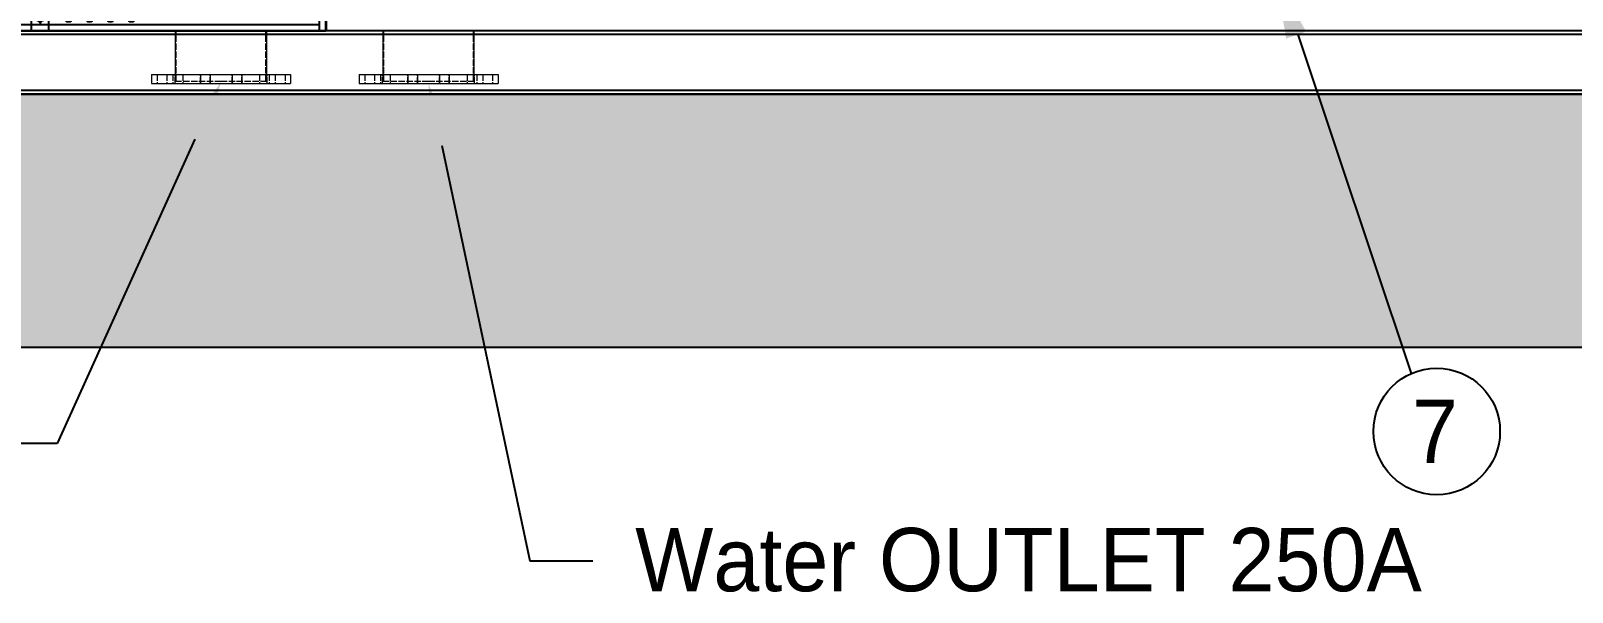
# Model space of a CAD drawing. Header units: millimetres. Extents: x 2197 to 34309, y 1850 to 24558.
# Drawn here: x 16288 to 19942, y 8328 to 9658 of the extents above; entities that cross this region are included whole.
import ezdxf
from ezdxf import colors
from ezdxf.entities.mleader import LeaderData, LeaderLine
from ezdxf.enums import TextEntityAlignment as Align
from ezdxf.math import Vec2, Vec3

# ---------------------------------------------------------------- set-up
doc = ezdxf.new("R2010")
doc.units = ezdxf.units.MM
doc.linetypes.add('CENTER', pattern=[2, 1.25, -0.25, 0.25, -0.25])
doc.linetypes.add('DASHED', pattern=[15, 12, -3])
for name, color, linetype in [('center', 1, 'CENTER'), ('냉각탑_dim', 1, 'Continuous'), ('냉각탑_text', 3, 'Continuous'), ('냉각탑_기초', 23, 'Continuous'), ('냉각탑_찬넬방진', 1, 'Continuous')]:
    doc.layers.add(name, color=color, linetype=linetype)
doc.styles.get("Standard").update_dxf_attribs({"font": 'arial.ttf'})
doc.styles.add('돋움', font='Dotum.ttf')

# ---------------------------------------------------------------- blocks, each defined once
blk = doc.blocks.new('A$C29A03157')
at = {"color": 7}
for p, q in [((0, 500), (42, 500)), ((0, 0), (0, 500)), ((42, 500), (0, 500)), ((0, 500), (3400, 500)), ((15, 0), (15, 500)), ((15, 485), (3385, 485)), ((3385, 0), (3385, 500)), ((3400, 0), (3400, 500)), ((3400, 100), (3400, 194.5)), ((0, 100), (0, 0)), ((0, 0), (42, 0)), ((0, 0), (2202, 0)), ((42, 0), (0, 0)), ((44, 0), (3400, 0)), ((65, 15), (3385, 15)), ((65, 0), (65, 15))]:
    blk.add_line(p, q, dxfattribs=at)
at = {"color": 7, "lineweight": 35}
blk.add_line((3400, 500), (3400, 0), dxfattribs=at)
blk.add_line((3400, 500), (3400, 0), dxfattribs=at)
blk.add_line((3400, 500), (3400, 0), dxfattribs=at)
blk.add_line((3400, 500), (3400, 0), dxfattribs=at)
for p, q in [((2228, 0), (2270, 0)), ((2702, 0), (2744, 0))]:
    blk.add_line(p, q)
at = {"color": 7}
blk.add_lwpolyline([(65, 2), (15, 2)], dxfattribs=at)
for centre, radius in [((21, 475), 4.5), ((21, 325), 4.5), ((2464, 345), 4.5), ((2679, 345), 4.5), ((2941, 345), 4.5), ((3159, 345), 4.5), ((3377, 345), 4.5), ((21, 175), 4.5), ((130, 75), 4.5), ((130, 75), 4.5), ((250, 75), 4.5), ((250, 75), 4.5), ((370, 75), 4.5), ((370, 75), 4.5), ((1039, 75), 4.5), ((1039, 75), 4.5), ((1159, 75), 4.5), ((1159, 75), 4.5), ((1279, 75), 4.5), ((1279, 75), 4.5), ((1948, 75), 4.5), ((1948, 75), 4.5), ((2068, 75), 4.5), ((2068, 75), 4.5), ((2188, 75), 4.5), ((2188, 75), 4.5), ((460, 30), 9), ((510, 30), 9), ((560, 30), 9), ((610, 30), 9), ((2790, 30), 9), ((2840, 30), 9), ((2890, 30), 9), ((2940, 30), 9), ((21, 25), 4.5), ((130, 25), 4.5), ((130, 25), 4.5), ((250, 25), 4.5), ((250, 25), 4.5), ((370, 25), 4.5), ((370, 25), 4.5), ((1039, 25), 4.5), ((1039, 25), 4.5), ((1159, 25), 4.5), ((1159, 25), 4.5), ((1279, 25), 4.5), ((1279, 25), 4.5), ((1948, 25), 4.5), ((1948, 25), 4.5), ((2068, 25), 4.5), ((2068, 25), 4.5), ((2188, 25), 4.5), ((2188, 25), 4.5), ((2249, 25), 4.5), ((2723, 25), 4.5)]:
    blk.add_circle(centre, radius, dxfattribs=at)
for centre in [(2249, 421), (2687.2, 405.8), (2249, 345), (2723, 345), (2249, 185), (2723, 185)]:
    blk.add_circle(centre, 4.5)
at = {"layer": 'center', "color": 7}
for p, q in [((21, 483.5), (21, 466.5)), ((12.5, 475), (29.5, 475)), ((2240.5, 421), (2257.5, 421)), ((2249, 429.5), (2249, 412.5)), ((2678.7, 405.8), (2695.7, 405.8)), ((2687.2, 414.3), (2687.2, 397.3)), ((3407.9, 400), (3390.9, 400)), ((21, 316.5), (21, 333.5)), ((2240.5, 345), (2257.5, 345)), ((2249, 353.5), (2249, 336.5)), ((2455.5, 345), (2472.5, 345)), ((2464, 353.5), (2464, 336.5)), ((2670.5, 345), (2687.5, 345)), ((2679, 353.5), (2679, 336.5)), ((2714.5, 345), (2731.5, 345)), ((2723, 353.5), (2723, 336.5)), ((2932.5, 345), (2949.5, 345)), ((2941, 353.5), (2941, 336.5)), ((3150.5, 345), (3167.5, 345)), ((3159, 353.5), (3159, 336.5)), ((3368.5, 345), (3385.5, 345)), ((3377, 353.5), (3377, 336.5)), ((12.5, 325), (29.5, 325)), ((12.5, 325), (29.5, 325)), ((21, 166.5), (21, 183.5)), ((2240.5, 185), (2257.5, 185)), ((2249, 193.5), (2249, 176.5)), ((2714.5, 185), (2731.5, 185)), ((2723, 193.5), (2723, 176.5)), ((3407.9, 200), (3390.9, 200)), ((12.5, 175), (29.5, 175)), ((121.5, 75), (138.5, 75)), ((130, 83.5), (130, 66.5)), ((241.5, 75), (258.5, 75)), ((250, 83.5), (250, 66.5)), ((361.5, 75), (378.5, 75)), ((370, 83.5), (370, 66.5)), ((1030.5, 75), (1047.5, 75)), ((1039, 83.5), (1039, 66.5)), ((1150.5, 75), (1167.5, 75)), ((1159, 83.5), (1159, 66.5)), ((1270.5, 75), (1287.5, 75)), ((1279, 83.5), (1279, 66.5)), ((1939.5, 75), (1956.5, 75)), ((1948, 83.5), (1948, 66.5)), ((2059.5, 75), (2076.5, 75)), ((2068, 83.5), (2068, 66.5)), ((2179.5, 75), (2196.5, 75)), ((2188, 83.5), (2188, 66.5)), ((460, 40), (460, 20)), ((510, 40), (510, 20)), ((560, 40), (560, 20)), ((610, 40), (610, 20)), ((2790, 40), (2790, 20)), ((2840, 40), (2840, 20)), ((2890, 40), (2890, 20)), ((2940, 40), (2940, 20)), ((12.5, 25), (29.5, 25)), ((21, 16.5), (21, 33.5)), ((121.5, 25), (138.5, 25)), ((130, 33.5), (130, 16.5)), ((241.5, 25), (258.5, 25)), ((250, 33.5), (250, 16.5)), ((361.5, 25), (378.5, 25)), ((370, 33.5), (370, 16.5)), ((470, 30), (450, 30)), ((520, 30), (500, 30)), ((570, 30), (550, 30)), ((620, 30), (600, 30)), ((1030.5, 25), (1047.5, 25)), ((1039, 33.5), (1039, 16.5)), ((1150.5, 25), (1167.5, 25)), ((1159, 33.5), (1159, 16.5)), ((1270.5, 25), (1287.5, 25)), ((1279, 33.5), (1279, 16.5)), ((1939.5, 25), (1956.5, 25)), ((1948, 33.5), (1948, 16.5)), ((2059.5, 25), (2076.5, 25)), ((2068, 33.5), (2068, 16.5)), ((2179.5, 25), (2196.5, 25)), ((2188, 33.5), (2188, 16.5)), ((2240.5, 25), (2257.5, 25)), ((2249, 33.5), (2249, 16.5)), ((2714.5, 25), (2731.5, 25)), ((2723, 33.5), (2723, 16.5)), ((2780, 30), (2800, 30)), ((2830, 30), (2850, 30)), ((2880, 30), (2900, 30)), ((2930, 30), (2950, 30)), ((3407.9, 30), (3390.9, 30))]:
    blk.add_line(p, q, dxfattribs=at)
blk = doc.blocks.new('A$C7C4F0266')
at = {"color": 7}
for p, q in [((696, 366), (0, 366)), ((0, 366), (0, 0)), ((42, 0), (42, 366)), ((696, 366), (696, 324)), ((42, 324), (696, 324)), ((0, 0), (42, 0))]:
    blk.add_line(p, q, dxfattribs=at)
for centre in [(21, 345), (239, 345), (457, 345), (675, 345), (21, 185), (21, 25)]:
    blk.add_circle(centre, 3, dxfattribs=at)
blk = doc.blocks.new('1')
at = {"color": 7, "lineweight": 13, "ltscale": 1.25}
for p, q in [((16630.7, 9554.9), (16630.7, 9658)), ((16847, 9554.9), (16847, 9658)), ((17122.7, 9554.9), (17122.7, 9658)), ((17339, 9554.9), (17339, 9658)), ((16573.8, 9554.9), (16573.8, 9532.9)), ((16573.8, 9554.9), (16903.8, 9554.9)), ((16903.8, 9554.9), (16903.8, 9532.9)), ((17065.8, 9554.9), (17065.8, 9532.9)), ((17065.8, 9554.9), (17395.8, 9554.9)), ((17395.8, 9554.9), (17395.8, 9532.9)), ((16573.8, 9532.9), (16903.8, 9532.9)), ((17065.8, 9532.9), (17395.8, 9532.9))]:
    blk.add_line(p, q, dxfattribs=at)
at = {"color": 7, "linetype": 'DASHED', "lineweight": 13, "ltscale": 1.25}
for p, q in [((16632.7, 9537.9), (16632.7, 9658)), ((16845, 9537.9), (16845, 9658)), ((17124.7, 9537.9), (17124.7, 9658)), ((17337, 9537.9), (17337, 9658)), ((16587.3, 9554.9), (16587.3, 9532.9)), ((16587.3, 9554.9), (16587.3, 9532.9)), ((16610.3, 9554.9), (16610.3, 9532.9)), ((16610.3, 9554.9), (16610.3, 9532.9)), ((16624.8, 9554.9), (16624.8, 9532.9)), ((16624.8, 9554.9), (16624.8, 9532.9)), ((16629.8, 9532.9), (16629.8, 9554.9)), ((16630.7, 9537.9), (16630.7, 9554.9)), ((16738.8, 9537.9), (16630.7, 9537.9)), ((16647.8, 9554.9), (16647.8, 9532.9)), ((16647.8, 9554.9), (16647.8, 9532.9)), ((16689.8, 9532.9), (16689.8, 9554.9)), ((16689.8, 9554.9), (16689.8, 9532.9)), ((16712.8, 9532.9), (16712.8, 9554.9)), ((16712.8, 9554.9), (16712.8, 9532.9)), ((16847, 9537.9), (16738.8, 9537.9)), ((16764.9, 9532.9), (16764.9, 9554.9)), ((16764.9, 9554.9), (16764.9, 9532.9)), ((16787.9, 9532.9), (16787.9, 9554.9)), ((16787.9, 9554.9), (16787.9, 9532.9)), ((16829.9, 9554.9), (16829.9, 9532.9)), ((16829.9, 9554.9), (16829.9, 9532.9)), ((16847, 9537.9), (16847, 9554.9)), ((16847.8, 9532.9), (16847.8, 9554.9)), ((16852.9, 9554.9), (16852.9, 9532.9)), ((16852.9, 9554.9), (16852.9, 9532.9)), ((16867.4, 9554.9), (16867.4, 9532.9)), ((16867.4, 9554.9), (16867.4, 9532.9)), ((16890.4, 9554.9), (16890.4, 9532.9)), ((16890.4, 9554.9), (16890.4, 9532.9)), ((17079.3, 9554.9), (17079.3, 9532.9)), ((17079.3, 9554.9), (17079.3, 9532.9)), ((17102.3, 9554.9), (17102.3, 9532.9)), ((17102.3, 9554.9), (17102.3, 9532.9)), ((17116.8, 9554.9), (17116.8, 9532.9)), ((17116.8, 9554.9), (17116.8, 9532.9)), ((17121.8, 9532.9), (17121.8, 9554.9)), ((17122.7, 9537.9), (17122.7, 9554.9)), ((17230.8, 9537.9), (17122.7, 9537.9)), ((17139.8, 9554.9), (17139.8, 9532.9)), ((17139.8, 9554.9), (17139.8, 9532.9)), ((17181.8, 9532.9), (17181.8, 9554.9)), ((17181.8, 9554.9), (17181.8, 9532.9)), ((17204.8, 9532.9), (17204.8, 9554.9)), ((17204.8, 9554.9), (17204.8, 9532.9)), ((17339, 9537.9), (17230.8, 9537.9)), ((17256.9, 9532.9), (17256.9, 9554.9)), ((17256.9, 9554.9), (17256.9, 9532.9)), ((17279.9, 9532.9), (17279.9, 9554.9)), ((17279.9, 9554.9), (17279.9, 9532.9)), ((17321.9, 9554.9), (17321.9, 9532.9)), ((17321.9, 9554.9), (17321.9, 9532.9)), ((17339, 9537.9), (17339, 9554.9)), ((17339.8, 9532.9), (17339.8, 9554.9)), ((17344.9, 9554.9), (17344.9, 9532.9)), ((17344.9, 9554.9), (17344.9, 9532.9)), ((17359.4, 9554.9), (17359.4, 9532.9)), ((17359.4, 9554.9), (17359.4, 9532.9)), ((17382.4, 9554.9), (17382.4, 9532.9)), ((17382.4, 9554.9), (17382.4, 9532.9))]:
    blk.add_line(p, q, dxfattribs=at)
at = {"layer": '냉각탑_dim'}
blk.add_solid([(19310.9, 9656.2), (19238, 9789.6), (19263.7, 9639.8)], dxfattribs=at)
at = {"layer": '냉각탑_찬넬방진', "ltscale": 30}
for p, q in [((20630.4, 9657.9), (12543.3, 9657.9)), ((20630.4, 9649.5), (12543.3, 9649.5)), ((20630.4, 9507.9), (12486.8, 9508)), ((20630.4, 9516.4), (12543.3, 9516.4))]:
    blk.add_line(p, q, dxfattribs=at)
at = {"layer": '냉각탑_찬넬방진', "ltscale": 150}
blk.add_line((19930.4, 9658), (14108.8, 9657.9), dxfattribs=at)
at = {"color": 2}
blk.add_blockref('A$C29A03157', (13586.8, 9658), dxfattribs=at)
blk.add_blockref('A$C7C4F0266', (16288.8, 9658))

msp = doc.modelspace()

# ---------------------------------------------------------------- hatches: boundary and pattern name
h = msp.add_hatch()
h.set_pattern_fill('AR-CONC', color=4)
h.set_pattern_definition([(50, (-314543.15, -192775.47), (182.18467, -15.939086), [19.05, -209.55]), (355, (-314543.15, -192775.47), (-35.24342, 191.056845), [15.24, -167.64058]), (100.451445, (-314527.97, -192776.8), (146.94125, 175.11775), [16.19001, -178.090245]), (46.1842, (-314543.15, -192724.67), (271.07904, -42.04233), [28.575, -314.325]), (96.63556, (-314520.56, -192728.17), (237.40413, 247.42612), [24.28502, -267.1356]), (351.18415, (-314543.15, -192724.67), (237.40413, 247.42612), [22.85997, -251.45973]), (21, (-314517.75, -192737.37), (151.61439, -102.2652), [19.05, -209.55]), (326, (-314517.75, -192737.37), (61.80203, 184.18797), [15.24, -167.64]), (71.451445, (-314505.12, -192745.89), (213.41642, 81.92277), [16.19001, -178.08994]), (37.5, (-314543.15, -192775.47), (3.088603, 84.555039), [0, -165.608, 0, -170.18, 0, -168.275]), (7.5, (-314543.15, -192775.47), (66.819663, 100.180575), [0, -97.028, 0, -161.798, 0, -64.135]), (327.5, (-314599.794, -192775.47), (135.590595, -5.728744), [0, -63.5, 0, -198.12, 0, -262.89]), (317.5, (-314625.2, -192775.47), (148.12918, 25.42649), [0, -82.55, 0, -131.572, 0, -186.69])])
h.paths.add_polyline_path([(12336.7, 8908), (20836.7, 8908), (20836.9, 9508), (12336.9, 9508)])

# ---------------------------------------------------------------- linework, layer by layer
at = {"ltscale": 500, "elevation": 0}
msp.add_lwpolyline([(12336.8, 9508), (20836.8, 9508), (20836.8, 8908), (12336.8, 8908)], close=True, dxfattribs=at)
at = {"layer": '냉각탑_dim', "linetype": 'ByBlock', "lineweight": -2}
msp.add_lwpolyline([(19291.7, 9649.5), (19560.4, 8846.2)], dxfattribs=at)
msp.add_circle((19620.6, 8708.9), 150, dxfattribs=at)
at = {"layer": '냉각탑_기초', "lineweight": 20, "ltscale": 30}
msp.add_line((16453.4, 8907.9), (18839.8, 8907.9), dxfattribs=at)

# ---------------------------------------------------------------- block references
msp.add_blockref('1', (0, 0))

# ---------------------------------------------------------------- texts
at = {"layer": '냉각탑_text', "style": '돋움'}
msp.add_text('7', height=150, dxfattribs=at).set_placement((19616.4, 8709.1), align=Align.MIDDLE_CENTER)
msp.add_text('Water OUTLET 250A', height=150, dxfattribs=at).set_placement((17720.5, 8405.4, 0), align=Align.MIDDLE_LEFT)

# ---------------------------------------------------------------- leaders
at = {"layer": '냉각탑_dim'}
ml = msp.add_multileader_mtext('Standard', dxfattribs=at)
ml.set_content('')
ml.set_leader_properties(color=256)
ml.build(insert=Vec2(0, 0))
ml.multileader.update_dxf_attribs({"text_right_attachment_type": 6, "dogleg_length": 5, "arrow_head_size": 150, "scale": 30})
ctx = ml.context
ctx.base_point, ctx.scale, ctx.char_height, ctx.arrow_head_size, ctx.landing_gap_size, ctx.plane_origin, ctx.plane_x_axis, ctx.plane_y_axis = Vec3(16200.4, 8680.7), 30, 5.4, 150, 2.7, Vec3(16621.6, 9386.2), Vec3(-1, 0), Vec3(0, -1)
ctx.right_attachment = 6
notes = []
notes.append((ctx, [(0, (1, 1, 0), (16350.4, 8680.7), (-1, 0), 150, [(0, [(16738.8, 9537.9)], 0, [])])]))
ctx.mtext, ml.multileader.dxf.content_type = None, 0
ml = msp.add_multileader_mtext('Standard', dxfattribs=at)
ml.set_content('')
ml.set_leader_properties(color=256)
ml.build(insert=Vec2(0, 0))
ml.multileader.update_dxf_attribs({"text_right_attachment_type": 6, "dogleg_length": 5, "arrow_head_size": 150, "scale": 30})
ctx = ml.context
ctx.base_point, ctx.scale, ctx.char_height, ctx.arrow_head_size, ctx.landing_gap_size, ctx.plane_origin = Vec3(17620.5, 8402.1, 0), 30, 5.4, 150, 2.7, Vec3(16775.5, 9259.1, 0)
ctx.right_attachment = 6
notes.append((ctx, [(0, (1, 1, 0), (17470.5, 8402.1, 0), (1, 0), 150, [(0, [(17230.8, 9532.9, 0)], 0, [])])]))
ctx.mtext, ml.multileader.dxf.content_type = None, 0
for ctx, leaders in notes:
    for number, flags, end, landing, length, lines in leaders:
        leader = LeaderData()
        leader.index, (leader.has_last_leader_line, leader.has_dogleg_vector, leader.attachment_direction) = number, flags
        leader.last_leader_point, leader.dogleg_vector, leader.dogleg_length = Vec3(end), Vec3(landing), length
        for number, points, colour, breaks in lines:
            line = LeaderLine()
            line.index, line.vertices, line.color, line.breaks = number, Vec3.list(points), colors.encode_raw_color(colour), breaks
            leader.lines.append(line)
        ctx.leaders.append(leader)

doc.saveas('drawing.dxf')
